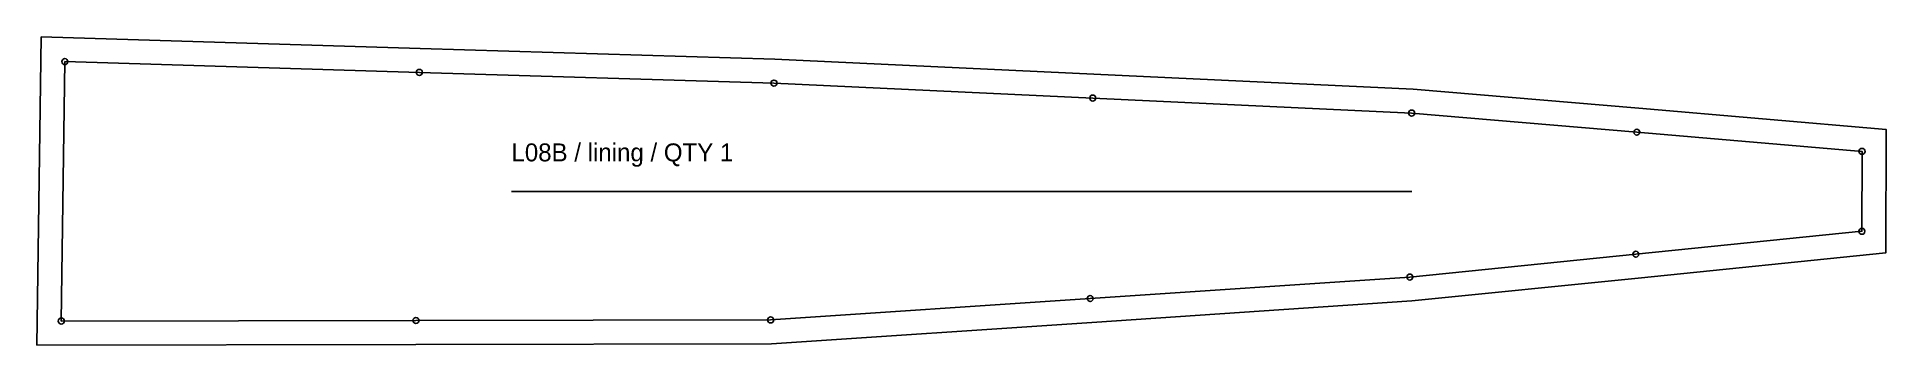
# Model space of a CAD drawing. Header units: millimetres. Extents: x -12 to 913, y -12 to 142.
import ezdxf

# ---------------------------------------------------------------- set-up
doc = ezdxf.new("R2010")
doc.units = ezdxf.units.MM
for name, color, linetype in [('CUT', 7, 'Continuous'), ('GRAIN', 3, 'Continuous'), ('ID', 7, 'Continuous'), ('NOTCH', 1, 'Continuous'), ('SEW', 5, 'Continuous')]:
    doc.layers.add(name, color=color, linetype=linetype)

msp = doc.modelspace()

# ---------------------------------------------------------------- linework, layer by layer
at = {"layer": 'CUT'}
msp.add_lwpolyline([(-12.17, -12.02), (-10.05, 142.26), (179.61, 136.52), (357.18, 131.14), (516.87, 123.64), (676.69, 116.14), (789.65, 106.52), (913.37, 95.97), (913.28, 34.09), (789.36, 21.53), (676.02, 10.05), (515.83, -0.7), (355.45, -11.46), (177.54, -11.73)], close=True, dxfattribs=at)
at = {"layer": 'GRAIN'}
msp.add_line((225.34, 64.95), (676.02, 64.95), dxfattribs=at)
at = {"layer": 'NOTCH'}
for centre in [(1.78, 129.9), (179.25, 124.52), (356.72, 119.15), (516.31, 111.66), (675.9, 104.16), (788.63, 94.56), (901.36, 84.96), (901.3, 44.94), (788.15, 33.47), (675.01, 22.01), (515.02, 11.27), (0, 0), (177.52, 0.27), (355.04, 0.54)]:
    msp.add_circle(centre, 1.5, dxfattribs=at)
at = {"layer": 'SEW'}
msp.add_lwpolyline([(0, 0), (177.52, 0.27), (355.04, 0.54), (515.02, 11.27), (675.01, 22.01), (788.15, 33.47), (901.3, 44.94), (901.36, 84.96), (788.63, 94.56), (675.9, 104.16), (516.31, 111.66), (356.72, 119.15), (179.25, 124.52), (1.78, 129.9)], close=True, dxfattribs=at)

# ---------------------------------------------------------------- texts
at = {"layer": 'ID'}
msp.add_text('L08B / lining / QTY 1', height=9, dxfattribs=at).set_placement((225.34, 79.95))

doc.saveas('drawing.dxf')
